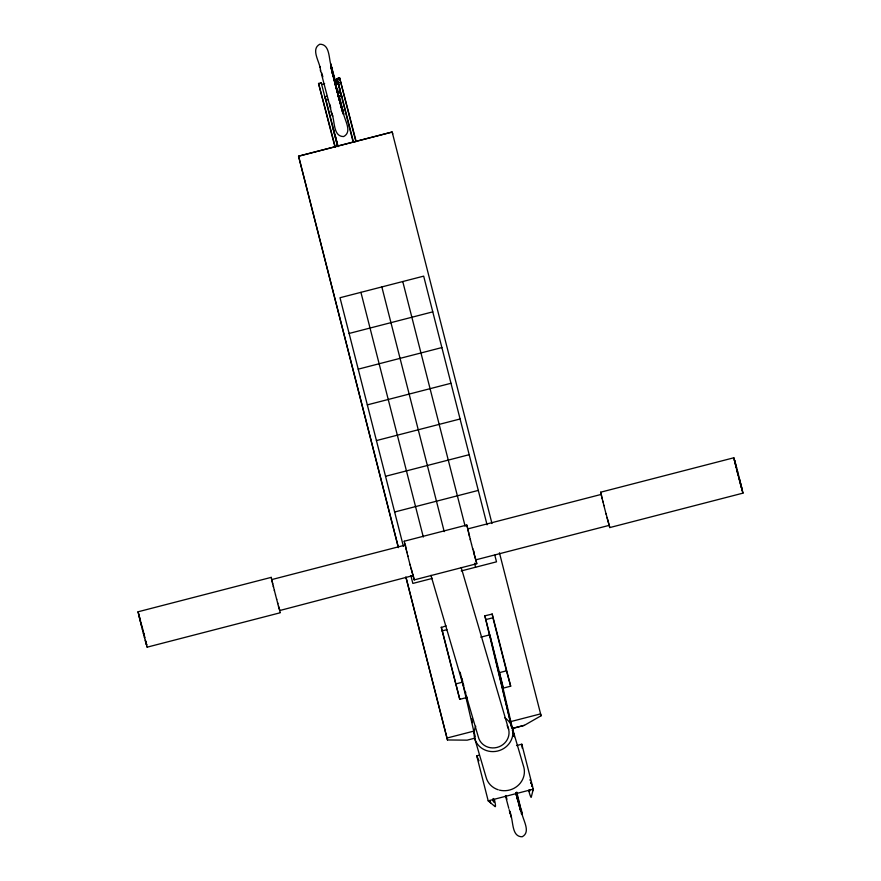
<?xml version="1.0" encoding="UTF-8"?>
<svg xmlns="http://www.w3.org/2000/svg" width="881" height="881" viewBox="0 0 881 881"><rect width="100%" height="100%" fill="white"/><g stroke="black" fill="none" stroke-linecap="round" stroke-linejoin="round"><path stroke-width="1.32" d="M516.508 745.579L521.805 744.203L533.269 789.178L531.265 797.184A13.545 0.98 76.9 0 1 528.776 790.907M512.401 728.444L524.382 725.338L541.077 715.768L499.439 552.794M334.912 146.797L318.548 83.464L321.213 82.77L321.741 84.488L324.649 83.728M356.177 141.544L339.659 78.035L336.994 78.728L353.16 142.116L355.825 141.423L339.659 78.035L336.994 78.706L338.7 84.323M337.985 93.838L336.96 90.798L337.632 93.496L340.628 92.648L337.511 80.402L334.604 81.162L330.793 66.218L334.637 80.865M326.851 96.282L324.913 96.789L325.926 100.115L327.864 99.608M337.511 80.402L334.604 81.162L338.106 94.278M334.901 83.122L335.54 84.785M335.298 84.851C336.773 88.485 334.351 80.667 335.76 86.206M337.566 92.186L337.5 93.408M337.049 90.754L338.733 96.734L341.641 95.974L342.158 97.67L341.531 95.225M407.011 552.673L404.225 541.22L466.787 525.043L467.613 527.741M140.398 621.601L138.031 611.799L271.205 577.374L271.425 578.024M602.241 498.822L600.666 492.204L733.829 457.779L735.745 464.628M272.185 581.57L271.777 579.577L405.216 545.086L405.414 545.658M279.706 609.916L279.112 608.375M279.762 610.522L413.134 575.546M473.582 551.98L475.784 559.853L609.223 525.351L609.795 527.565L742.969 493.14L740.602 483.339M145.255 640.3L147.171 647.161L280.334 612.736M410.017 564.402L414.213 579.896L476.775 563.719L475.773 559.204M467.062 697.455L459.783 699.327L459.585 698.655L441.282 627.503L446.072 625.851M484.847 615.808L492.215 614.101L510.683 686.189L503.414 688.072L484.847 615.808L511.707 727.596L489.836 634.827L480.784 637.172M442.031 630.917L446.876 629.662M485.651 619.64L492.92 617.768L492.116 613.925M455.554 683.986L462.822 682.103L461.842 678.249M499.175 672.71L506.443 670.826L510.683 686.189M474.352 733.102L475.311 736.813M474.947 738.135L467.139 740.161L447.471 739.963L405.822 576.956M494.483 799.772A13.545 1.299 74.1 0 1 495.023 806.556L488.195 800.829L476.731 755.854L479.374 755.171M531.695 785.445L531.684 784.387L531.926 786.392M488.195 800.829L533.269 789.178M516.277 794.596L520.803 810.961M516.376 794.662L516.784 795.378L516.387 793.649M349.118 333.447L432.78 311.852M358.226 369.161L441.877 347.566M367.322 404.875L450.984 383.279M376.429 440.577L460.091 418.982M385.537 476.291L469.188 454.695M394.633 512.004L478.295 490.409M432.45 578.365L412.848 583.431L410.821 575.491M461.215 570.943L496.51 561.825L494.814 555.217M446.898 738.069L474.584 730.922M510.187 721.737L540.516 713.907L541.077 715.768M512.698 728.356L524.382 725.338M339.659 78.035L336.994 78.706L340.176 79.719M341.189 83.056L334.604 81.162L338.524 83.739L340.396 91.084M441.227 627.107L441.755 628.582M336.355 88.86L335.43 84.378M476.731 755.854L479 760.732M742.969 493.14L741.053 486.279M600.666 492.204L601.415 494.659M609.795 527.565L606.04 513.733M335 82.495L335.397 83.904M336.146 87.913L336.542 89.543M320.1 67.518L319.77 66.593L319.891 67.385M476.775 563.719L472.59 548.224M521.409 813.603L521.728 814.529L516.607 793.506M404.225 541.22L404.467 541.936M413.211 576.031L411.009 568.146M271.777 579.577L271.965 580.15M138.031 611.799L139.947 618.66M392.739 133.89L392.166 132.029L298.56 156.19L398.355 547.663M340.11 90.952L341.299 94.873M342.621 111.997L338.139 94.807L341.971 109.486M318.548 83.464L335.265 146.984M520.153 809.022L520.803 811.148M512.401 730.184L514.328 736.593L499.351 672.357M512.401 728.301L523.876 767.417A19.525 18.325 -16.3 0 1 499.428 790.125M461.181 567.496L508.623 729.281M430.93 575.315L478.372 737.1A15.627 14.658 -16.3 0 0 499.053 746.769A15.627 14.658 -16.3 0 0 507.17 725.735M474.595 738.069L486.07 777.185A19.525 18.325 -16.3 0 0 498.228 789.783M512.456 730.162L514.328 736.593M735.062 462.14L734.402 459.981L734.82 461.974M741.747 488.779L742.397 490.926L741.978 488.944M609.035 524.79L607.02 517.477M342.147 110.808L342.896 113.385M530.395 780.346L530.164 779.586L530.318 780.291M332.478 116.083L321.411 73.784M280.114 612.086L278.429 605.875M139.253 616.16L138.603 614.002L139.605 618.418M145.938 642.8L146.598 644.947L146.18 642.965M335.76 85.743L333.447 77.451L336.586 89.576M338.645 96.029L342.004 109.046L338.733 96.734M516.486 793.88L520.517 809.265L516.751 795.091M465.399 691.618L465.752 692.873M532.531 788.947L533.016 790.598L532.653 789.024M331.267 67.408L335.077 81.625M529.063 789.839L529.536 791.49L529.745 789.607M341.321 107.757L341.872 109.795M516.255 793.561L516.519 794.53M520.66 811.016L518.491 803.009M509.13 809.65L511.31 817.227L511.189 816.434M489.979 800.873L490.563 802.899L490.133 800.972M405.04 543.918L405.612 545.989M463.307 683.898L463.769 685.616M735.36 463.087L736.604 467.866M740.194 483.052L741.439 487.832M532.058 785.94L531.904 785.356M332.478 69.004C328.007 62.122 331.366 44.171 319.814 44.226C309.848 49.512 320.959 63.179 320.486 71.075M337.742 93.342L337.027 90.611M339.625 101.48L341.035 106.744M329.692 104.046L330.749 108M331.003 111.788C335.474 118.66 332.104 136.621 343.667 136.555C353.633 131.28 342.522 117.614 342.995 109.718M508.778 808.34L505.43 795.664M509.515 811.996C513.986 818.878 510.617 836.829 522.169 836.774C532.135 831.488 521.023 817.821 521.497 809.925M493.272 798.516L494.23 801.952L493.448 798.638M277.559 602.648L278.803 607.427M139.892 618.341L140.519 620.808M144.396 637.073L145.64 641.853M331.752 70.458L335.309 83.838M321.818 73.024L322.842 76.889M736.351 466.776L737.595 471.61M739.203 479.308L740.447 484.132M530.957 782.383L531.298 783.727M335.562 81.493L330.683 63.773L336.806 88.717M335.936 85.864L336.388 87.604M338.018 95.379L339.306 100.258M516.85 796.809L518.138 801.699M276.568 598.904L277.812 603.727M140.839 621.876L141.467 624.387M143.405 633.329L144.649 638.163M335.055 81.702L334.053 77.88L335 81.867M338.018 95.236L339.361 100.335L337.996 94.553M515.859 792.9L517.863 800.554L516.299 793.902M505.925 795.477L506.927 799.298M737.485 471.06L739.842 480.211M736.957 470.696L739.324 479.848M606.15 514.284L603.782 505.121M471.489 544.172L472.789 549.182M336.366 87.461L343.7 114.189L339.251 95.765M516.332 792.845L522.213 814.407L516.762 792.074M515.848 792.977L516.53 795.587M410.216 565.36L407.639 555.349M275.5 594.862L276.689 599.443M141.676 625.081L144.044 634.243M142.326 629.287L143.515 633.88M325.662 98.782L337.93 146.29M325.287 97.659L325.926 100.115M321.213 82.77L337.577 146.114L333.117 128.604M738.157 475.288L735.877 466.456M470.201 539.183L471.544 544.216M531.672 785.147L532.036 786.568M337.577 89.256L338.579 93.166M274.321 590.292L275.533 594.884M141.158 624.717L142.359 629.32M491.972 523.501L392.166 132.029L298.56 156.19L398.256 546.892M487.061 524.801L423.673 276.138L340.011 297.734L403.41 546.396M492.92 617.768L506.443 670.826M402.76 281.546L465.135 526.232M474.584 563.256L475.586 567.232M342.489 98.98L353.523 142.281M381.847 286.942L444.222 531.628M335.176 135.388L338.04 146.642M360.924 292.338L423.309 537.025M442.086 629.893L459.783 699.338M406.064 577.518L447.471 739.963M739.666 479.616L741.824 488.096M602.714 500.882L603.97 505.716M473.659 550.746L474.242 553.07M469.033 534.536L470.52 540.218M530.803 782.284L531.144 783.605M338.767 95.897L343.216 114.321M406.46 550.713L407.947 556.396M273.253 586.052L274.509 590.887M143.867 633.648L144.847 637.426M140.079 620.477L141.334 625.312M516.64 795.014L519.834 807.745M734.974 462.822L736.197 467.58M601.811 497.247L603.022 502.005M469.584 536.507L466.787 525.043M331.829 71.097L333.117 76.273L331.697 70.348M272.35 582.418L273.562 587.175M735.404 464.397L733.829 457.779M468.791 533.324L467.789 528.908L601.238 494.406L601.646 496.399M330.871 67.143L331.509 69.775M509.989 811.346L510.628 813.978M320.453 69.841L321.091 72.473M413.2 575.381L414.213 579.896M406.218 549.502L405.216 545.086M272.769 583.993L271.205 577.374M145.596 640.542L146.698 644.892M467.227 699.888L466.291 695.869L467.503 701.232M471.577 718.632L472.513 722.651M460.135 672.192L474.275 733.311M332.126 113.77L332.677 116.226M147.083 646.61L147.171 647.161M521.805 744.203L522.246 748.189M504.736 717.795A19.525 18.325 -16.3 0 1 510.055 742.287A19.525 18.325 -16.3 0 1 484.429 749.764A19.525 18.325 -16.3 0 1 475.762 726.252M493.426 798.582A6.971 0.672 74.1 0 1 492.765 800.102M338.513 83.739L335.617 84.499L338.513 83.739"/></g></svg>
